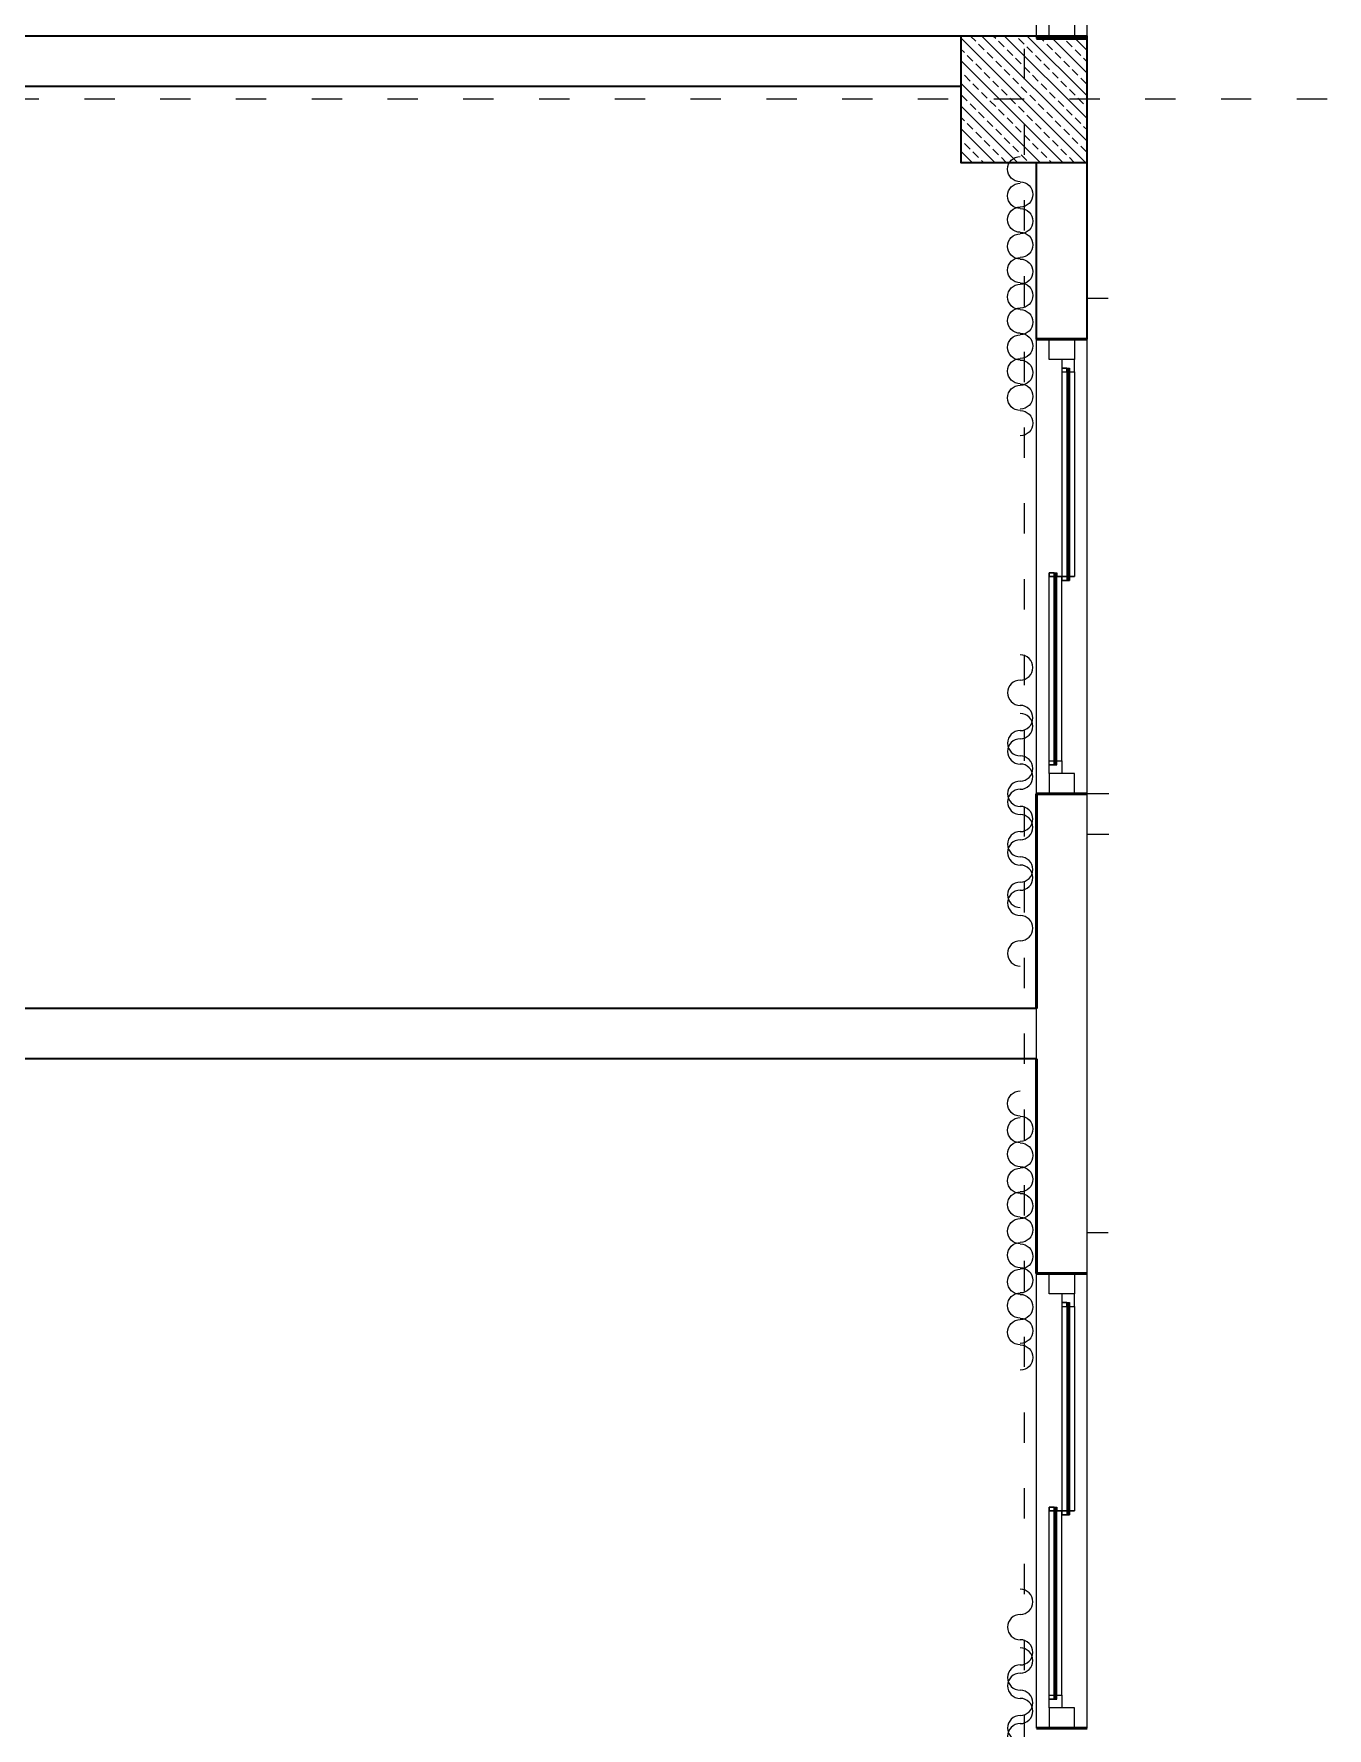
# Model space of a CAD drawing. Header units: millimetres. Extents: x 626118 to 667468, y 4481694 to 4492717.
# Drawn here: x 649383 to 649895, y 4484056 to 4484727 of the extents above; entities that cross this region are included whole.
import ezdxf

# ---------------------------------------------------------------- set-up
doc = ezdxf.new("R2010")
doc.units = ezdxf.units.MM
doc.linetypes.add('ACAD_ISO03W100', pattern=[30, 12, -18])
doc.linetypes.add('DUZ', pattern=[500, 500])
doc.layers.get('0').update_dxf_attribs({"color": 1, "linetype": 'DUZ'})
for name, color, linetype in [('AGAC', 116, 'Continuous'), ('KOLTAR_F', 145, 'Continuous'), ('PEN', 161, 'Continuous'), ('söve', 26, 'DUZ')]:
    doc.layers.add(name, color=color, linetype=linetype)
for name, color, linetype, lineweight in [('cam', 143, 'Continuous', 20), ('DUV', 220, 'Continuous', 50), ('DUVAR', 7, 'Continuous', 35), ('FE_PERDE', 205, 'Continuous', 15), ('gor25', 142, 'Continuous', 25), ('iç duvar', 7, 'Continuous', 50), ('KOLON_F', 3, 'Continuous', 35)]:
    doc.layers.add(name, color=color, linetype=linetype, lineweight=lineweight)
pattern_1 = [(135, (5151202.0106, 3824092.33), (-4.4901280605, -4.4901280605), []), (135, (5151202.0106, 3824096.8204), (-4.4901280605, -4.4901280605), [3.175, -1.5875])]

# ---------------------------------------------------------------- blocks, each defined once
blk = doc.blocks.new('GEN_BLOCK00601')
at = {"linetype": 'Continuous', "ltscale": 50}
for centre, start, end in [((50, 50), 0, 180), ((250, 50), 0, 180), ((450, 50), 0, 180), ((650, 50), 0, 180), ((850, 50), 0, 180), ((150, 50), 180, 0), ((350, 50), 180, 0), ((550, 50), 180, 0), ((750, 50), 180, 0), ((950, 50), 180, 0)]:
    blk.add_arc(centre, 50, start, end, dxfattribs=at)
for tag in ['Sfb', 'FLOOR']:
    blk.add_attdef(tag, (0, 0), '', height=1)

msp = doc.modelspace()

# ---------------------------------------------------------------- hatches: boundary and pattern name
at = {"layer": 'KOLTAR_F'}
h = msp.add_hatch(dxfattribs=at)
h.set_pattern_fill('ANSI33', color=256, angle=90, style=0)
h.set_pattern_definition(pattern_1)
h.paths.add_polyline_path([(649799.54, 4484675.81), (649799.54, 4484725.81), (649749.54, 4484725.81), (649749.54, 4484675.81)])
h = msp.add_hatch(dxfattribs=at)
h.set_pattern_fill('ANSI33', color=256, angle=90, style=0)
h.set_pattern_definition(pattern_1)
h.paths.add_polyline_path([(649799.54, 4484675.81), (649799.54, 4484725.81), (649749.54, 4484725.81), (649749.54, 4484675.81)])

# ---------------------------------------------------------------- linework, layer by layer
at = {"color": 232, "linetype": 'ACAD_ISO03W100'}
for p, q in [((649774.54, 4485860.81), (649774.54, 4482730.81)), ((649894.54, 4484700.81), (645954.54, 4484700.81))]:
    msp.add_line(p, q, dxfattribs=at)
at = {"layer": 'AGAC'}
for p, q in [((649779.54, 4484724.82), (649779.54, 4484904.82)), ((649799.54, 4484725.81), (649799.54, 4484904.82)), ((649779.54, 4484425.81), (649779.54, 4484605.81)), ((649779.54, 4484425.81), (649779.54, 4484605.81)), ((649799.54, 4484425.81), (649799.54, 4484605.81)), ((649799.54, 4484425.81), (649799.54, 4484605.81)), ((649779.54, 4484055.81), (649779.54, 4484235.81)), ((649779.54, 4484055.81), (649779.54, 4484235.81)), ((649799.54, 4484055.81), (649799.54, 4484235.81)), ((649799.54, 4484055.81), (649799.54, 4484235.81))]:
    msp.add_line(p, q, dxfattribs=at)
at = {"layer": 'cam'}
for p, q in [((649791.54, 4484594.31), (649791.54, 4484510.31)), ((649791.54, 4484594.31), (649791.54, 4484510.31)), ((649792.04, 4484594.31), (649792.04, 4484510.31)), ((649792.04, 4484594.31), (649792.04, 4484510.31)), ((649792.54, 4484594.31), (649792.54, 4484510.31)), ((649792.54, 4484594.31), (649792.54, 4484510.31)), ((649786.54, 4484437.31), (649786.54, 4484513.31)), ((649786.54, 4484437.31), (649786.54, 4484513.31)), ((649787.04, 4484437.31), (649787.04, 4484513.31)), ((649787.04, 4484437.31), (649787.04, 4484513.31)), ((649787.54, 4484437.31), (649787.54, 4484513.31)), ((649787.54, 4484437.31), (649787.54, 4484513.31)), ((649791.54, 4484224.31), (649791.54, 4484140.31)), ((649791.54, 4484224.31), (649791.54, 4484140.31)), ((649792.04, 4484224.31), (649792.04, 4484140.31)), ((649792.04, 4484224.31), (649792.04, 4484140.31)), ((649792.54, 4484224.31), (649792.54, 4484140.31)), ((649792.54, 4484224.31), (649792.54, 4484140.31)), ((649786.54, 4484067.31), (649786.54, 4484143.31)), ((649786.54, 4484067.31), (649786.54, 4484143.31)), ((649787.04, 4484067.31), (649787.04, 4484143.31)), ((649787.04, 4484067.31), (649787.04, 4484143.31)), ((649787.54, 4484067.31), (649787.54, 4484143.31)), ((649787.54, 4484067.31), (649787.54, 4484143.31))]:
    msp.add_line(p, q, dxfattribs=at)
at = {"layer": 'DUV'}
for p, q in [((649799.54, 4484724.82), (649779.54, 4484724.82)), ((649779.54, 4484605.81), (649799.54, 4484605.81)), ((649779.54, 4484605.81), (649799.54, 4484605.81)), ((649779.54, 4484605.81), (649799.54, 4484605.81)), ((649779.54, 4484605.81), (649799.54, 4484605.81)), ((649779.54, 4484425.81), (649799.54, 4484425.81)), ((649779.54, 4484425.81), (649779.54, 4484340.81)), ((649779.54, 4484425.81), (649799.54, 4484425.81)), ((649779.54, 4484425.81), (649799.54, 4484425.81)), ((649779.54, 4484425.81), (649799.54, 4484425.81)), ((649779.54, 4484235.81), (649779.54, 4484320.81)), ((649779.54, 4484235.81), (649799.54, 4484235.81)), ((649779.54, 4484235.81), (649799.54, 4484235.81)), ((649779.54, 4484235.81), (649799.54, 4484235.81)), ((649779.54, 4484235.81), (649799.54, 4484235.81)), ((649779.54, 4484055.81), (649799.54, 4484055.81)), ((649779.54, 4484055.81), (649799.54, 4484055.81)), ((649779.54, 4484055.81), (649799.54, 4484055.81)), ((649779.54, 4484055.81), (649799.54, 4484055.81))]:
    msp.add_line(p, q, dxfattribs=at)
at = {"layer": 'DUVAR'}
for p, q in [((649749.54, 4484725.81), (649279.54, 4484725.81)), ((649749.54, 4484725.81), (649279.54, 4484725.81)), ((649799.54, 4484724.82), (649779.54, 4484724.82)), ((649749.54, 4484705.81), (649279.54, 4484705.81)), ((649749.54, 4484705.81), (649279.54, 4484705.81)), ((649779.54, 4484605.81), (649779.54, 4484675.81)), ((649799.54, 4484605.81), (649799.54, 4484675.81)), ((649779.54, 4484605.81), (649799.54, 4484605.81)), ((649779.54, 4484605.81), (649799.54, 4484605.81)), ((649779.54, 4484425.81), (649799.54, 4484425.81)), ((649779.54, 4484340.81), (649779.54, 4484425.81)), ((649779.54, 4484425.81), (649799.54, 4484425.81)), ((649779.54, 4484340.81), (649279.54, 4484340.81)), ((649779.54, 4484320.81), (649279.54, 4484320.81)), ((649779.54, 4484320.81), (649779.54, 4484235.81)), ((649779.54, 4484235.81), (649799.54, 4484235.81)), ((649779.54, 4484235.81), (649799.54, 4484235.81)), ((649779.54, 4484055.81), (649799.54, 4484055.81)), ((649779.54, 4484055.81), (649799.54, 4484055.81))]:
    msp.add_line(p, q, dxfattribs=at)
at = {"layer": 'gor25'}
for p, q in [((649789.54, 4484592.81), (649789.54, 4484511.81)), ((649789.54, 4484592.81), (649789.54, 4484511.81)), ((649794.54, 4484592.81), (649794.54, 4484511.81)), ((649794.54, 4484592.81), (649794.54, 4484511.81)), ((649784.54, 4484438.81), (649784.54, 4484511.81)), ((649784.54, 4484438.81), (649784.54, 4484511.81)), ((649789.54, 4484438.81), (649789.54, 4484511.81)), ((649789.54, 4484438.81), (649789.54, 4484511.81)), ((649789.54, 4484222.81), (649789.54, 4484141.81)), ((649789.54, 4484222.81), (649789.54, 4484141.81)), ((649794.54, 4484222.81), (649794.54, 4484141.81)), ((649794.54, 4484222.81), (649794.54, 4484141.81)), ((649784.54, 4484068.81), (649784.54, 4484141.81)), ((649784.54, 4484068.81), (649784.54, 4484141.81)), ((649789.54, 4484068.81), (649789.54, 4484141.81)), ((649789.54, 4484068.81), (649789.54, 4484141.81))]:
    msp.add_line(p, q, dxfattribs=at)
at = {"layer": 'iç duvar', "color": 7, "lineweight": 18}
for p, q in [((649799.54, 4484605.81), (649799.54, 4484795.81)), ((649779.54, 4484605.81), (649779.54, 4484675.81)), ((649779.54, 4484235.81), (649779.54, 4484425.81)), ((649799.54, 4484235.81), (649799.54, 4484425.81)), ((649799.54, 4484235.81), (649799.54, 4484425.81))]:
    msp.add_line(p, q, dxfattribs=at)
at = {"layer": 'KOLON_F'}
msp.add_lwpolyline([(649799.54, 4484675.81), (649799.54, 4484725.81), (649749.54, 4484725.81), (649749.54, 4484675.81)], close=True, dxfattribs=at)
msp.add_lwpolyline([(649799.54, 4484675.81), (649799.54, 4484725.81), (649749.54, 4484725.81), (649749.54, 4484675.81)], close=True, dxfattribs=at)
at = {"layer": 'PEN'}
for points in [[(649784.54, 4484732.82), (649784.54, 4484732.82), (649794.54, 4484732.82), (649794.54, 4484725.81), (649794.54, 4484725.81), (649784.54, 4484725.81), (649784.54, 4484725.81), (649784.54, 4484725.81), (649784.54, 4484732.82)], [(649784.54, 4484732.82), (649784.54, 4484732.82), (649794.54, 4484732.82), (649794.54, 4484724.82), (649794.54, 4484724.82), (649784.54, 4484724.82), (649784.54, 4484724.82), (649784.54, 4484724.82), (649784.54, 4484732.82)], [(649794.54, 4484597.81), (649794.54, 4484597.81), (649784.54, 4484597.81), (649784.54, 4484605.81), (649784.54, 4484605.81), (649794.54, 4484605.81), (649794.54, 4484605.81), (649794.54, 4484605.81), (649794.54, 4484597.81)], [(649794.54, 4484597.81), (649794.54, 4484597.81), (649784.54, 4484597.81), (649784.54, 4484605.81), (649784.54, 4484605.81), (649794.54, 4484605.81), (649794.54, 4484605.81), (649794.54, 4484605.81), (649794.54, 4484597.81)], [(649794.54, 4484597.81), (649794.54, 4484597.81), (649789.54, 4484597.81), (649789.54, 4484594.31), (649791.54, 4484594.31), (649792.54, 4484594.31), (649792.54, 4484592.81), (649794.54, 4484592.81), (649794.54, 4484597.81)], [(649794.54, 4484597.81), (649794.54, 4484597.81), (649789.54, 4484597.81), (649789.54, 4484594.31), (649791.54, 4484594.31), (649792.54, 4484594.31), (649792.54, 4484592.81), (649794.54, 4484592.81), (649794.54, 4484597.81)], [(649789.54, 4484594.31), (649789.54, 4484592.81), (649791.54, 4484592.81), (649791.54, 4484594.31)], [(649789.54, 4484594.31), (649789.54, 4484592.81), (649791.54, 4484592.81), (649791.54, 4484594.31)], [(649789.54, 4484511.81), (649789.54, 4484511.81), (649784.54, 4484511.81), (649784.54, 4484513.31), (649786.54, 4484513.31), (649787.54, 4484513.31), (649787.54, 4484511.81), (649789.54, 4484511.81), (649789.54, 4484511.81)], [(649784.54, 4484513.31), (649784.54, 4484511.81), (649786.54, 4484511.81), (649786.54, 4484513.31)], [(649789.54, 4484511.81), (649789.54, 4484511.81), (649784.54, 4484511.81), (649784.54, 4484513.31), (649786.54, 4484513.31), (649787.54, 4484513.31), (649787.54, 4484511.81), (649789.54, 4484511.81), (649789.54, 4484511.81)], [(649784.54, 4484513.31), (649784.54, 4484511.81), (649786.54, 4484511.81), (649786.54, 4484513.31)], [(649789.54, 4484510.31), (649789.54, 4484511.81), (649791.54, 4484511.81), (649791.54, 4484510.31)], [(649794.54, 4484511.81), (649794.54, 4484511.81), (649789.54, 4484511.81), (649789.54, 4484510.31), (649791.54, 4484510.31), (649792.54, 4484510.31), (649792.54, 4484511.81), (649794.54, 4484511.81), (649794.54, 4484511.81)], [(649789.54, 4484510.31), (649789.54, 4484511.81), (649791.54, 4484511.81), (649791.54, 4484510.31)], [(649794.54, 4484511.81), (649794.54, 4484511.81), (649789.54, 4484511.81), (649789.54, 4484510.31), (649791.54, 4484510.31), (649792.54, 4484510.31), (649792.54, 4484511.81), (649794.54, 4484511.81), (649794.54, 4484511.81)], [(649789.54, 4484433.81), (649789.54, 4484433.81), (649784.54, 4484433.81), (649784.54, 4484437.31), (649786.54, 4484437.31), (649787.54, 4484437.31), (649787.54, 4484438.81), (649789.54, 4484438.81), (649789.54, 4484433.81)], [(649784.54, 4484437.31), (649784.54, 4484438.81), (649786.54, 4484438.81), (649786.54, 4484437.31)], [(649789.54, 4484433.81), (649789.54, 4484433.81), (649784.54, 4484433.81), (649784.54, 4484437.31), (649786.54, 4484437.31), (649787.54, 4484437.31), (649787.54, 4484438.81), (649789.54, 4484438.81), (649789.54, 4484433.81)], [(649784.54, 4484437.31), (649784.54, 4484438.81), (649786.54, 4484438.81), (649786.54, 4484437.31)], [(649794.54, 4484433.81), (649794.54, 4484433.81), (649784.54, 4484433.81), (649784.54, 4484425.81), (649784.54, 4484425.81), (649794.54, 4484425.81), (649794.54, 4484425.81), (649794.54, 4484425.81), (649794.54, 4484433.81)], [(649794.54, 4484433.81), (649794.54, 4484433.81), (649784.54, 4484433.81), (649784.54, 4484425.81), (649784.54, 4484425.81), (649794.54, 4484425.81), (649794.54, 4484425.81), (649794.54, 4484425.81), (649794.54, 4484433.81)], [(649794.54, 4484227.81), (649794.54, 4484227.81), (649784.54, 4484227.81), (649784.54, 4484235.81), (649784.54, 4484235.81), (649794.54, 4484235.81), (649794.54, 4484235.81), (649794.54, 4484235.81), (649794.54, 4484227.81)], [(649794.54, 4484227.81), (649794.54, 4484227.81), (649784.54, 4484227.81), (649784.54, 4484235.81), (649784.54, 4484235.81), (649794.54, 4484235.81), (649794.54, 4484235.81), (649794.54, 4484235.81), (649794.54, 4484227.81)], [(649794.54, 4484227.81), (649794.54, 4484227.81), (649789.54, 4484227.81), (649789.54, 4484224.31), (649791.54, 4484224.31), (649792.54, 4484224.31), (649792.54, 4484222.81), (649794.54, 4484222.81), (649794.54, 4484227.81)], [(649794.54, 4484227.81), (649794.54, 4484227.81), (649789.54, 4484227.81), (649789.54, 4484224.31), (649791.54, 4484224.31), (649792.54, 4484224.31), (649792.54, 4484222.81), (649794.54, 4484222.81), (649794.54, 4484227.81)], [(649789.54, 4484224.31), (649789.54, 4484222.81), (649791.54, 4484222.81), (649791.54, 4484224.31)], [(649789.54, 4484224.31), (649789.54, 4484222.81), (649791.54, 4484222.81), (649791.54, 4484224.31)], [(649789.54, 4484141.81), (649789.54, 4484141.81), (649784.54, 4484141.81), (649784.54, 4484143.31), (649786.54, 4484143.31), (649787.54, 4484143.31), (649787.54, 4484141.81), (649789.54, 4484141.81), (649789.54, 4484141.81)], [(649784.54, 4484143.31), (649784.54, 4484141.81), (649786.54, 4484141.81), (649786.54, 4484143.31)], [(649789.54, 4484141.81), (649789.54, 4484141.81), (649784.54, 4484141.81), (649784.54, 4484143.31), (649786.54, 4484143.31), (649787.54, 4484143.31), (649787.54, 4484141.81), (649789.54, 4484141.81), (649789.54, 4484141.81)], [(649784.54, 4484143.31), (649784.54, 4484141.81), (649786.54, 4484141.81), (649786.54, 4484143.31)], [(649789.54, 4484140.31), (649789.54, 4484141.81), (649791.54, 4484141.81), (649791.54, 4484140.31)], [(649794.54, 4484141.81), (649794.54, 4484141.81), (649789.54, 4484141.81), (649789.54, 4484140.31), (649791.54, 4484140.31), (649792.54, 4484140.31), (649792.54, 4484141.81), (649794.54, 4484141.81), (649794.54, 4484141.81)], [(649789.54, 4484140.31), (649789.54, 4484141.81), (649791.54, 4484141.81), (649791.54, 4484140.31)], [(649794.54, 4484141.81), (649794.54, 4484141.81), (649789.54, 4484141.81), (649789.54, 4484140.31), (649791.54, 4484140.31), (649792.54, 4484140.31), (649792.54, 4484141.81), (649794.54, 4484141.81), (649794.54, 4484141.81)], [(649789.54, 4484063.81), (649789.54, 4484063.81), (649784.54, 4484063.81), (649784.54, 4484067.31), (649786.54, 4484067.31), (649787.54, 4484067.31), (649787.54, 4484068.81), (649789.54, 4484068.81), (649789.54, 4484063.81)], [(649784.54, 4484067.31), (649784.54, 4484068.81), (649786.54, 4484068.81), (649786.54, 4484067.31)], [(649789.54, 4484063.81), (649789.54, 4484063.81), (649784.54, 4484063.81), (649784.54, 4484067.31), (649786.54, 4484067.31), (649787.54, 4484067.31), (649787.54, 4484068.81), (649789.54, 4484068.81), (649789.54, 4484063.81)], [(649784.54, 4484067.31), (649784.54, 4484068.81), (649786.54, 4484068.81), (649786.54, 4484067.31)], [(649794.54, 4484063.81), (649794.54, 4484063.81), (649784.54, 4484063.81), (649784.54, 4484055.81), (649784.54, 4484055.81), (649794.54, 4484055.81), (649794.54, 4484055.81), (649794.54, 4484055.81), (649794.54, 4484063.81)], [(649794.54, 4484063.81), (649794.54, 4484063.81), (649784.54, 4484063.81), (649784.54, 4484055.81), (649784.54, 4484055.81), (649794.54, 4484055.81), (649794.54, 4484055.81), (649794.54, 4484055.81), (649794.54, 4484063.81)]]:
    msp.add_lwpolyline(points, close=True, dxfattribs=at)
at = {"layer": 'söve'}
for p, q in [((649807.92, 4484621.94), (649799.54, 4484621.94)), ((649808.12, 4484425.81), (649799.54, 4484425.81)), ((649808.12, 4484409.68), (649799.54, 4484409.68)), ((649807.92, 4484251.94), (649799.54, 4484251.94))]:
    msp.add_line(p, q, dxfattribs=at)

# ---------------------------------------------------------------- block references
at = {"layer": 'FE_PERDE', "extrusion": (0, 0, -1), "yscale": 0.10000020265579, "zscale": -0.10000020265579, "rotation": 270}
for p, xscale in [((-649778.04, 4484678.13), 0.10000020265579), ((-649778.04, 4484357.58), -0.10000020265579), ((-649778.04, 4484308.13), 0.10000020265579), ((-649778.04, 4483987.58), -0.10000020265579)]:
    msp.add_blockref('GEN_BLOCK00601', p, dxfattribs=dict(at, xscale=xscale))
at = {"layer": 'FE_PERDE', "yscale": 0.10000020265579, "zscale": 0.10000020265579}
for p, xscale, rotation in [((649778.04, 4484667.55), -0.10000020265579, 90), ((649778.04, 4484380.81), 0.10000020265579, 90.00000000000001), ((649778.04, 4484297.55), -0.10000020265579, 90), ((649778.04, 4484010.81), 0.10000020265579, 90.00000000000001)]:
    msp.add_blockref('GEN_BLOCK00601', p, dxfattribs=dict(at, xscale=xscale, rotation=rotation))

doc.saveas('drawing.dxf')
